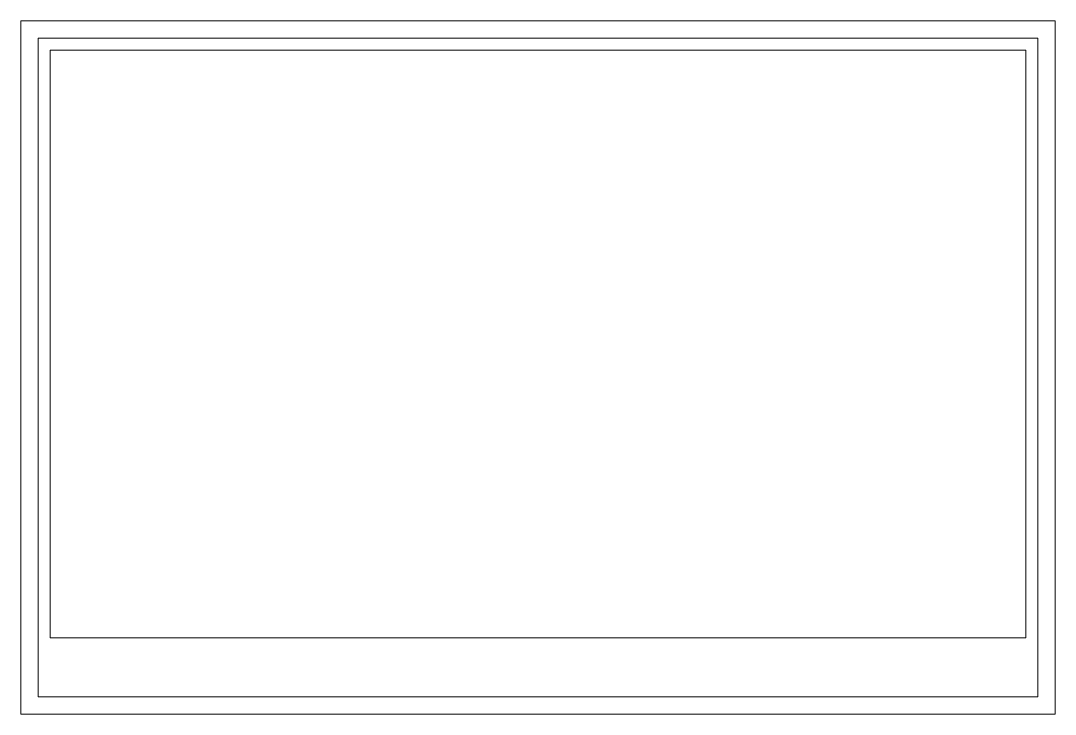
# Model space of a CAD drawing. Extents: x 40 to 216, y 18 to 136.
import ezdxf

# ---------------------------------------------------------------- set-up
doc = ezdxf.new("R2010")
doc.units = 0
doc.header["$LTSCALE"] = 25.4
doc.header["$MEASUREMENT"] = 0
doc.layers.add('DEFAULT', color=7, linetype='CONTINUOUS', lineweight=0)

msp = doc.modelspace()

# ---------------------------------------------------------------- linework, layer by layer
at = {"layer": 'DEFAULT', "color": 7, "linetype": 'CONTINUOUS', "lineweight": 0}
for points in [[(40.352343, 17.86809), (216.352343, 17.86809), (216.352343, 135.86809), (40.352343, 135.86809)], [(43.352343, 132.86809), (213.352343, 132.86809), (213.352343, 20.86809), (43.352343, 20.86809)], [(45.352343, 30.86809), (211.352343, 30.86809), (211.352343, 130.86809), (45.352343, 130.86809)]]:
    msp.add_lwpolyline(points, close=True, dxfattribs=at)

doc.saveas('drawing.dxf')
